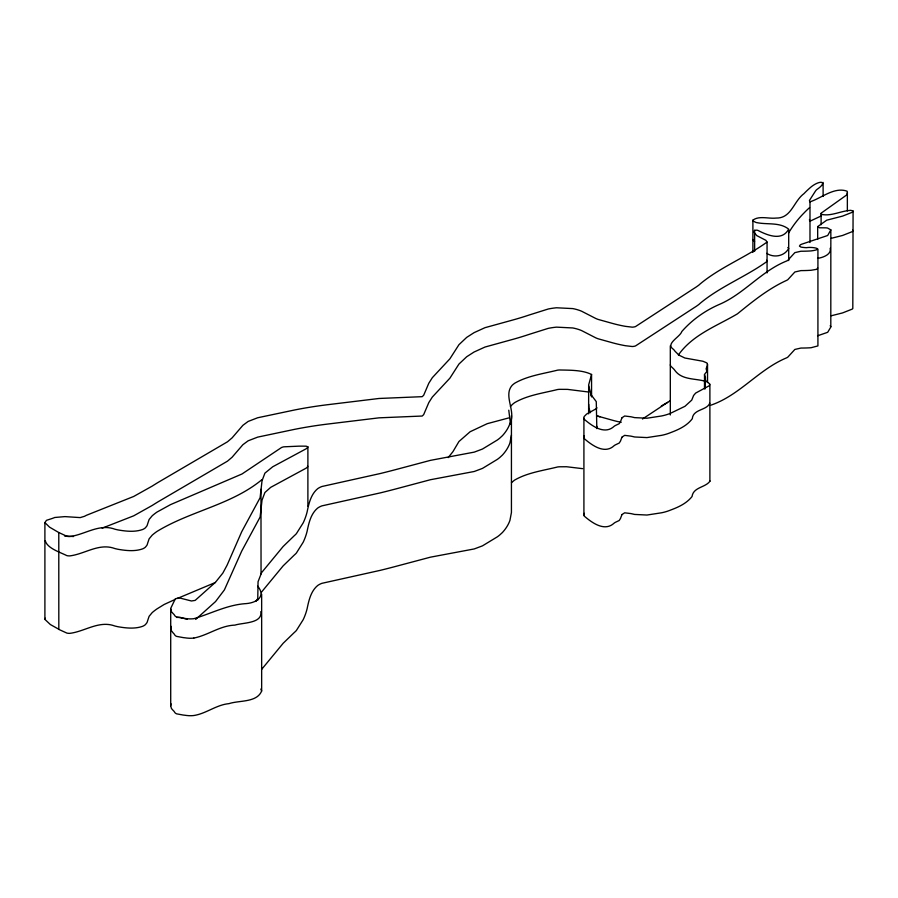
<?xml version="1.0" encoding="UTF-8"?>
<svg xmlns="http://www.w3.org/2000/svg" width="898" height="898" viewBox="0 0 898 898"><rect width="100%" height="100%" fill="white"/><g stroke="black" fill="none" stroke-linecap="round" stroke-linejoin="round"><path stroke-width="1.35" d="M257.737 600.246L258.052 581.736L261.587 572.643L283.128 546.512L294.342 535.646A40.87 23.595 0 0 0 296.374 533.681L303.187 522.872A153.884 88.846 0 0 0 307.138 511.793C308.833 503.587 310.899 494.315 317.656 488.714A17.859 10.305 0 0 1 321.922 486.503L380.236 473.538A559.589 323.078 0 0 0 397.242 469.194L430.434 460.36L474.256 452.121L482.462 449.045L497.312 440.031A55.856 32.249 0 0 0 499.905 438.022L502.42 435.698A77.868 44.956 0 0 0 509.952 423.508C516.406 411.419 502.914 395.659 512.197 385.287A35.101 20.261 0 0 1 514.734 383.221C527.575 375.779 543.29 373.725 557.636 370.144A15.592 9.002 0 0 1 559.398 369.976C569.961 370.223 582.555 369.931 591.558 374.477L591.558 396.927M257.737 586.214C265.797 596.003 257.659 602.536 246.389 603.591C227.665 604.635 211.288 613.536 193.811 618.711A18.128 10.473 0 0 1 188.49 618.834L186.705 618.677A91.035 52.555 0 0 0 183.226 618.239L176.58 617.016A6.174 3.558 0 0 1 174.93 615.848L173.999 614.434A4.277 2.47 0 0 0 173.449 613.94L171.428 611.661L170.743 608.294L175.323 598.798L179.129 597.832L191.442 600.986L195.169 600.392L215.531 582.218L222.839 573.092L227.127 565.111L241.708 531.739L260.117 497.683L262.025 480.8L264.91 473.145L272.711 466.78L306.454 448.618L307.902 446.957L306.678 446.306A4.625 2.672 0 0 0 305.545 446.171A147.014 84.872 0 0 0 298.798 446.16L283.858 446.822A8.89 5.141 0 0 0 281.557 447.496L242.022 473.976L170.586 504.597L156.937 512.107A83.963 48.481 0 0 0 152.222 515.755L149.113 519.493L147.564 524.084A21.114 12.19 0 0 1 146.902 525.936L145.454 527.755A11.73 6.769 0 0 1 142.614 529.517C134.79 532.267 126.147 531.313 118.132 529.943A57.663 33.293 0 0 1 114.832 529.18C99.106 523.377 85.063 534.602 69.943 536.521A7.611 4.4 0 0 1 66.901 536.297L58.785 532.525L58.819 629.408L66.901 633.101A7.611 4.4 0 0 0 69.943 633.337C85.063 631.417 99.106 620.192 114.832 625.996A57.663 33.293 0 0 0 118.132 626.759C126.147 628.129 134.79 629.083 142.614 626.321A11.73 6.769 0 0 0 145.454 624.57L146.902 622.752A21.114 12.19 0 0 0 147.564 620.9L149.113 616.309L152.222 612.571A83.963 48.481 0 0 1 156.937 608.923L164.166 604.477L175.447 599.28M261.655 594.184L261.655 691C256.839 702.775 239.418 700.182 228.979 703.639C216.362 704.795 206.17 713.641 193.811 715.526A18.128 10.473 0 0 1 188.49 715.65L186.705 715.493A91.035 52.555 0 0 0 183.226 715.055L176.58 713.831A6.174 3.558 0 0 1 174.93 712.664L173.999 711.25A4.277 2.47 0 0 0 173.449 710.756L171.428 708.477L170.71 705.794L170.71 608.979M170.71 705.794L171.002 703.751M588.617 413.855L588.661 384.905L591.558 374.477M588.661 404.268L588.841 407.872L590.457 412.676M508.762 410.195L510.535 424.305M704.481 388.834L704.515 374.432L706.849 371.446L706.142 368.741L707.467 364.992L706.928 362.949L702.898 361.243L684.882 358.021L679.034 355.181L675.072 351.32A26.165 15.109 0 0 0 673.433 349.322C664.902 343.732 680.067 337.109 681.818 331.519C692.089 319.767 705.357 310.416 719.691 304.276C744.24 293.646 761.425 271.095 786.491 261.071A9.238 5.332 0 0 0 787.849 260.297L794.853 252.63L800.949 251.238A91.125 52.612 0 0 0 811.062 250.924C825.251 249.027 812.297 246.647 806.483 247.68A24.74 14.278 0 0 1 800.994 247.096L799.445 246.119L800.286 244.851A16.063 9.272 0 0 1 801.555 244.256L827.675 235.501L830.841 229.877L827.563 228.036A7.364 4.254 0 0 0 825.318 227.834L819.414 227.789L817.674 226.61L826.777 220.167L842.571 216.104L852.067 212.355A4.322 2.492 0 0 0 852.808 211.748L852.909 210.862L850.63 210.334A19.992 11.539 0 0 0 847.274 210.738C838.833 211.973 829.864 216.407 821.378 214.319A3.143 1.818 0 0 1 821.221 213.107L846.421 195.147A12.19 7.038 0 0 0 847.353 192.688A6.207 3.581 0 0 0 847.039 191.173C834.242 186.649 821.614 198.076 809.985 201.837A13.189 7.622 0 0 1 809.435 200.478L815.384 191.184A35.673 20.598 0 0 1 816.529 189.759C828.405 181.744 820.761 179.454 811.545 186.559A146.419 84.535 0 0 0 803.979 193.642C793.551 201.298 791.464 218.371 776.175 218.068C768.666 218.955 759.079 215.43 752.894 220.167L752.894 252.439M511.433 435.036L509.952 442.871A77.868 44.956 0 0 1 502.42 455.062L499.905 457.385A55.856 32.249 0 0 1 497.312 459.394L482.462 468.408L474.256 471.484L430.434 479.723L397.242 488.557A559.589 323.078 0 0 1 380.236 492.901L321.922 505.866A17.859 10.305 0 0 0 317.656 508.077C310.899 513.678 308.833 522.939 307.138 531.156A153.884 88.846 0 0 1 303.187 542.235L296.374 553.045A40.87 23.595 0 0 1 294.342 555.009L283.128 565.875L261.587 592.006M830.841 229.877L830.807 327.074L827.675 332.305L817.55 335.796M58.819 629.262L50.4 624.57L44.9 619.395L44.9 522.591L46.449 520.335L50.939 518.876A24.661 14.245 0 0 0 54.688 517.495L64.735 516.631A3.323 1.919 0 0 1 65.172 516.631L80.203 517.596L84.457 516.316A28.669 16.557 0 0 0 86.32 515.34L133.701 496.459L152.155 486.121A336.424 194.237 0 0 1 158.093 482.428L227.486 441.794L232.088 437.887L242.864 425.349L248.117 421.454L257.67 417.761L294.757 409.948A275.686 159.171 0 0 1 327.546 404.717L379.023 398.476L422.195 396.669L423.676 395.255L428.795 383.255L432.331 377.676L449.887 358.818L458.945 344.697L466.691 337.39L474.054 332.664L484.987 327.68L511.085 320.485A228.956 132.186 0 0 0 528.967 315.075L548.207 309.013A47.459 27.4 0 0 1 556.513 307.778L572.812 308.598A32.429 18.723 0 0 1 581.623 311.224L595.643 318.42A25.043 14.458 0 0 0 598.158 319.43L612.829 323.516A97.22 56.125 0 0 0 625.446 326.356L632.282 327.164A7.229 4.176 0 0 0 635.503 326.58L694.233 288.28A102.114 58.954 0 0 0 696.601 286.743L698.464 285.407A31.598 18.241 0 0 0 700.238 283.869C720.488 267.032 745.991 257.299 767.06 242.056L765.848 240.305L756.79 235.624L754.107 232.459A7.218 4.164 0 0 1 753.983 231.527L754.634 230.315L756.329 230.157A5.231 3.02 0 0 1 757.867 230.371C767.442 235.332 782.068 241.416 788.669 229.158C779.79 221.986 767.375 224.826 756.812 222.637A4.726 2.728 0 0 1 756.138 222.513L753.299 221.166A3.39 1.953 0 0 1 752.894 220.167M44.9 619.395L45.259 618.194M670.357 364.745L670.649 366.058L673.433 368.685A26.165 15.109 0 0 1 675.072 370.683C682.177 380.146 695.22 378.294 705.368 381.302M753.983 250.89L754.634 249.678M705.177 388.89L705.435 377.542L704.481 374.803M705.177 379.068L705.873 380.976L709.734 383.895L709.386 385.68L695.703 393.043L693.626 395.446L691.729 400.115L684.994 406.289L670.525 413.282A34.988 20.205 0 0 1 661.523 415.976L646.964 418.221L634.572 417.626A59.728 34.483 0 0 0 630.834 416.762L624.649 415.999L622.09 417.693M709.891 384.479L709.891 481.294C705.267 487.648 693.301 487.098 692.032 496.538C686.622 503.408 678.518 507.123 670.525 510.086A34.988 20.205 0 0 1 661.523 512.792L646.964 515.037L634.572 514.431A59.728 34.483 0 0 0 630.834 513.577L624.649 512.814L622.09 514.509M171.002 626.31L171.148 630.385L173.449 633.303A4.277 2.47 0 0 1 173.999 633.797L174.93 635.212A6.174 3.558 0 0 0 176.58 636.379L183.226 637.602A91.035 52.555 0 0 1 186.705 638.04L188.49 638.197A18.128 10.473 0 0 0 193.811 638.074M591.03 395.805L591.412 393.346M817.921 249.094L817.921 345.91L811.062 347.728A91.125 52.612 0 0 1 800.949 348.054L794.853 349.445L787.849 357.112A9.238 5.332 0 0 1 786.491 357.887C758.653 369.482 739.694 395.266 710.969 405.144M45.259 540.742C47.358 548.397 59.84 552.09 66.901 555.649A7.611 4.4 0 0 0 69.943 555.884C85.063 553.965 99.106 542.74 114.832 548.543A57.663 33.293 0 0 0 118.132 549.307C126.147 550.676 134.79 551.63 142.614 548.869A11.73 6.769 0 0 0 145.454 547.118L146.902 545.299A21.114 12.19 0 0 0 147.564 543.447L149.113 538.856L152.222 535.118A83.963 48.481 0 0 1 156.937 531.47C190.275 511.018 231.336 504.901 261.879 479.7M809.547 219.494L809.435 219.842A13.189 7.622 0 0 0 809.985 221.2L821.558 215.789M255.874 601.424L257.726 598.618M261.587 669.448L283.128 643.316L294.342 632.461A40.87 23.595 0 0 0 296.374 630.497L303.187 619.687A153.884 88.846 0 0 0 307.138 608.608C308.833 600.392 310.899 591.131 317.656 585.53A17.859 10.305 0 0 1 321.922 583.318L380.236 570.353A559.589 323.078 0 0 0 397.242 565.998L430.434 557.175L474.256 548.936L482.462 545.861L497.312 536.847A55.856 32.249 0 0 0 499.905 534.826L502.42 532.514A77.868 44.956 0 0 0 509.952 520.324L511.433 512.477L511.433 415.673M622.09 437.057L624.649 435.362L630.834 436.125A59.728 34.483 0 0 1 634.572 436.978L646.964 437.584L661.523 435.35A34.988 20.205 0 0 0 670.537 432.645C678.641 429.614 686.959 425.82 692.302 418.704C693.032 409.017 706.894 410.476 709.734 403.258M678.394 354.979C692.762 334.539 716.885 326.019 737.438 313.84C752.771 301.346 768.385 288.718 786.491 280.434A9.238 5.332 0 0 0 787.849 279.66L794.853 271.993L800.949 270.601A91.125 52.612 0 0 0 811.062 270.276L816.63 269.333L817.73 267.974M448.158 457.621L452.962 451.627L458.945 441.513L470.125 431.736L487.221 423.688L508.807 417.907M510.401 406.446L512.197 404.65A35.101 20.261 0 0 1 514.734 402.585C527.575 395.142 543.29 393.088 557.636 389.507A15.592 9.002 0 0 1 559.398 389.339L567.48 389.373L588.841 392.044M511.467 482.787L512.197 482.103A35.101 20.261 0 0 1 514.734 480.026C527.575 472.595 543.29 470.541 557.636 466.96A15.592 9.002 0 0 1 559.398 466.792L566.593 466.747L582.589 468.655M788.523 233.098C792.777 225.937 797.907 219.09 803.979 213.017A146.419 84.535 0 0 1 809.581 207.618M195.674 619.429L215.531 601.581L224.399 589.896L241.708 551.103L260.117 517.046L262.025 500.164L264.91 492.508L270.691 487.356L306.106 468.184L307.7 466.859L307.565 465.927M58.797 532.559L49.525 527.137L44.9 522.591M642.485 419.007L669.998 400.822M667.618 402.383L661.321 405.975M177.232 598.517L215.453 582.465M102.159 528.159L133.701 515.822L152.155 505.484A336.424 194.237 0 0 1 158.093 501.791L227.486 461.157L232.088 457.25L242.864 444.712L248.117 440.817L257.67 437.124L294.757 429.311A275.686 159.171 0 0 1 327.546 424.081L379.023 417.839L422.195 416.032L423.676 414.618L428.795 402.618L432.331 397.039L449.887 378.181L458.945 364.06L466.691 356.753L474.054 352.027L484.987 347.043L511.085 339.848A228.956 132.186 0 0 0 528.967 334.438L548.207 328.376A47.459 27.4 0 0 1 556.513 327.141L572.812 327.961A32.429 18.723 0 0 1 581.623 330.587L595.643 337.783A25.043 14.458 0 0 0 598.158 338.793L612.829 342.879A97.22 56.125 0 0 0 625.446 345.719L632.282 346.516A7.229 4.176 0 0 0 635.503 345.943L694.233 307.644A102.114 58.954 0 0 0 696.601 306.106L698.464 304.77A31.598 18.241 0 0 0 700.238 303.232C720.488 286.395 745.991 276.663 767.06 261.419L766.578 260.263M817.55 258.343C822.759 257.715 831.739 254.448 830.179 248.275M176.625 617.431L180.105 617.341L187.132 619.306M831.324 238.296L842.571 235.467L852.067 231.718A4.322 2.492 0 0 0 852.808 231.112L852.685 230.101M831.324 315.748L842.571 312.919L852.067 309.17A4.322 2.492 0 0 0 852.808 308.564L853.078 210.996M193.811 638.074C207.988 635.335 220.044 625.58 234.917 625.12C242.931 622.527 262.665 623.594 260.824 611.617M64.521 535.994L64.735 535.994A3.323 1.919 0 0 1 65.172 535.994L73.513 536.533M596.665 415.83L599.954 416.818M766.757 253.359C774.11 258.242 784.538 256.065 788.669 248.522L787.815 247.489M754.578 241.36L753.299 240.529A3.39 1.953 0 0 1 752.894 239.53M830.179 325.727L830.841 326.692M260.824 689.069L261.655 691M709.734 480.699L709.891 481.294M596.743 426.269L596.833 426.965A4.838 2.795 0 0 1 596.452 427.964M596.833 428.649L596.272 401.743A1.852 1.066 0 0 0 596.137 401.451L591.198 394.896L588.617 385.792M847.353 192.688L847.353 210.929M823.107 182.429L823.107 196.46M821.109 213.511L821.109 224.736M817.674 226.61L817.674 239.238M809.985 201.837L809.985 242.527M788.702 229.708L788.702 260.577M767.06 242.056L767.06 272.925M754.634 230.315L754.634 251.361M707.534 364.24L707.534 382.481M670.312 345.831L670.312 414.977M583.913 418.288L583.913 515.093M307.891 446.789L307.891 506.259M260.97 489.309L261.049 573.968M584.216 513.297A9.261 5.354 0 0 0 584.16 516.013C591.928 522.703 604.612 532.087 614.176 523.096A9.137 5.276 0 0 1 615.568 522.232L619.216 520.503L620.54 518.415A99.51 57.45 0 0 1 622.078 514.509M621.169 422.329A97.22 56.125 0 0 1 612.829 420.331L598.158 416.234A25.043 14.458 0 0 1 596.889 415.763M584.216 435.844A9.261 5.354 0 0 0 584.16 438.561C591.928 445.251 604.612 454.635 614.176 445.644A9.137 5.276 0 0 1 615.568 444.779L619.216 443.051L620.54 440.974A99.51 57.45 0 0 1 622.078 437.057M596.833 407.613A4.838 2.795 0 0 1 596.452 408.601L586.63 414.068L584.216 416.481A9.261 5.354 0 0 0 584.16 419.198C591.928 425.888 604.612 435.272 614.176 426.281A9.137 5.276 0 0 1 615.568 425.416L619.216 423.688L620.54 421.611A99.51 57.45 0 0 1 622.078 417.693"/></g></svg>
